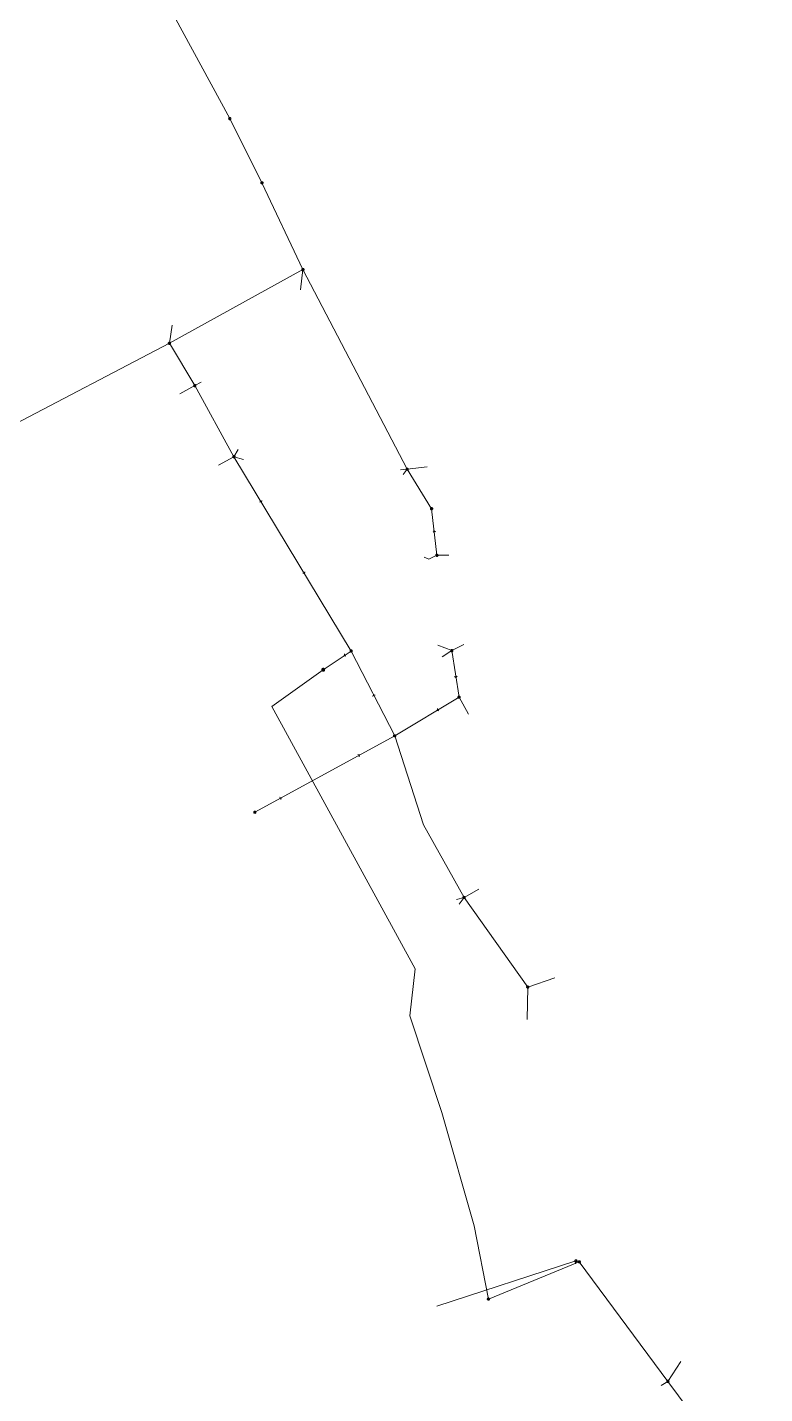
# Model space of a CAD drawing. Header units: metres. Extents: x 25504150 to 25508618, y 6694193 to 6702753.
# Drawn here: x 25505478 to 25505777, y 6700633 to 6701189 of the extents above; entities that cross this region are included whole.
import ezdxf

# ---------------------------------------------------------------- set-up
doc = ezdxf.new("R2010")
doc.units = ezdxf.units.M
for name, pattern in [('Paineviemariputket', [0]), ('Paineviemarivarusteet', [0]), ('Psewer_node', [0]), ('Sewer_node', [0]), ('Viemariputket', [0]), ('Viemarivarusteet', [0])]:
    doc.linetypes.add(name, pattern=pattern)
for name, color, linetype, lineweight in [('Paineviemariputket', 7, 'Paineviemariputket', 0), ('Paineviemarivarusteet', 7, 'Paineviemarivarusteet', 0), ('Psewer_node', 7, 'Psewer_node', 0), ('Sewer_node', 7, 'Sewer_node', 0), ('Viemariputket', 7, 'Viemariputket', 0), ('Viemarivarusteet', 7, 'Viemarivarusteet', 0)]:
    doc.layers.add(name, color=color, linetype=linetype, lineweight=lineweight)

msp = doc.modelspace()

# ---------------------------------------------------------------- linework, layer by layer
at = {"layer": 'Paineviemariputket', "color": 1, "linetype": 'Continuous', "lineweight": 15}
msp.add_polyline3d([(25505664.95, 6700671.97, 0), (25505659.14, 6700701.79, 0), (25505646, 6700747.79, 0), (25505632.97, 6700787.22, 0), (25505635.21, 6700806.22, 0), (25505576.88, 6700912.94, 0), (25505597.82, 6700927.91, -49.64)], dxfattribs=at)
at = {"layer": 'Paineviemarivarusteet', "color": 32, "true_color": 0xb46600}
msp.add_point((25505597.82, 6700927.91), dxfattribs=at)
at = {"layer": 'Psewer_node', "color": 14, "linetype": 'Continuous', "true_color": 0xa60000}
for p, q in [((25505597.26, 6700927.73), (25505597.94, 6700928.49)), ((25505597.94, 6700928.49), (25505598.26, 6700927.52)), ((25505598.26, 6700927.52), (25505597.26, 6700927.73))]:
    msp.add_line(p, q, dxfattribs=at)
at = {"layer": 'Psewer_node', "color": 14, "linetype": 'Continuous', "true_color": 0xa60000, "flags": 128}
msp.add_lwpolyline([(25505598.41, 6700927.91), (25505598.4, 6700928), (25505598.38, 6700928.09), (25505598.35, 6700928.18), (25505598.3, 6700928.26), (25505598.24, 6700928.33), (25505598.17, 6700928.39), (25505598.09, 6700928.44), (25505598, 6700928.47), (25505597.91, 6700928.49), (25505597.82, 6700928.5), (25505597.73, 6700928.49), (25505597.64, 6700928.47), (25505597.55, 6700928.44), (25505597.47, 6700928.39), (25505597.4, 6700928.33), (25505597.34, 6700928.26), (25505597.29, 6700928.18), (25505597.26, 6700928.09), (25505597.24, 6700928), (25505597.23, 6700927.91), (25505597.24, 6700927.82), (25505597.26, 6700927.73), (25505597.29, 6700927.64), (25505597.34, 6700927.56), (25505597.4, 6700927.49), (25505597.47, 6700927.43), (25505597.55, 6700927.38), (25505597.64, 6700927.35), (25505597.73, 6700927.33), (25505597.82, 6700927.32), (25505597.91, 6700927.33), (25505598, 6700927.35), (25505598.09, 6700927.38), (25505598.17, 6700927.43), (25505598.24, 6700927.49), (25505598.3, 6700927.56), (25505598.35, 6700927.64), (25505598.38, 6700927.73), (25505598.4, 6700927.82)], close=True, dxfattribs=at)
at = {"layer": 'Sewer_node', "color": 46, "linetype": 'Continuous', "true_color": 0x7f5f00, "flags": 128}
for points in [[(25505560.32, 6701152.06), (25505560.31, 6701152.13), (25505560.3, 6701152.21), (25505560.27, 6701152.27), (25505560.23, 6701152.34), (25505560.18, 6701152.39), (25505560.13, 6701152.44), (25505560.06, 6701152.48), (25505560, 6701152.51), (25505559.92, 6701152.52), (25505559.85, 6701152.53), (25505559.78, 6701152.52), (25505559.7, 6701152.51), (25505559.64, 6701152.48), (25505559.57, 6701152.44), (25505559.52, 6701152.39), (25505559.47, 6701152.34), (25505559.43, 6701152.27), (25505559.4, 6701152.21), (25505559.39, 6701152.13), (25505559.38, 6701152.06), (25505559.39, 6701151.99), (25505559.4, 6701151.91), (25505559.43, 6701151.85), (25505559.47, 6701151.78), (25505559.52, 6701151.73), (25505559.57, 6701151.68), (25505559.64, 6701151.64), (25505559.7, 6701151.61), (25505559.78, 6701151.6), (25505559.85, 6701151.59), (25505559.92, 6701151.6), (25505560, 6701151.61), (25505560.06, 6701151.64), (25505560.13, 6701151.68), (25505560.18, 6701151.73), (25505560.23, 6701151.78), (25505560.27, 6701151.85), (25505560.3, 6701151.91), (25505560.31, 6701151.99)], [(25505665.41, 6700671.97), (25505665.4, 6700672.04), (25505665.39, 6700672.11), (25505665.36, 6700672.18), (25505665.32, 6700672.24), (25505665.28, 6700672.3), (25505665.22, 6700672.34), (25505665.16, 6700672.38), (25505665.09, 6700672.41), (25505665.02, 6700672.42), (25505664.95, 6700672.43), (25505664.88, 6700672.42), (25505664.81, 6700672.41), (25505664.74, 6700672.38), (25505664.68, 6700672.34), (25505664.62, 6700672.3), (25505664.58, 6700672.24), (25505664.54, 6700672.18), (25505664.51, 6700672.11), (25505664.5, 6700672.04), (25505664.49, 6700671.97), (25505664.5, 6700671.9), (25505664.51, 6700671.83), (25505664.54, 6700671.76), (25505664.58, 6700671.7), (25505664.62, 6700671.64), (25505664.68, 6700671.6), (25505664.74, 6700671.56), (25505664.81, 6700671.53), (25505664.88, 6700671.52), (25505664.95, 6700671.51), (25505665.02, 6700671.52), (25505665.09, 6700671.53), (25505665.16, 6700671.56), (25505665.22, 6700671.6), (25505665.28, 6700671.64), (25505665.32, 6700671.7), (25505665.36, 6700671.76), (25505665.39, 6700671.83), (25505665.4, 6700671.9)]]:
    msp.add_lwpolyline(points, close=True, dxfattribs=at)
for points, elevation in [([(25505573.39, 6701125.94), (25505573.38, 6701126.01), (25505573.37, 6701126.08), (25505573.34, 6701126.15), (25505573.3, 6701126.21), (25505573.26, 6701126.27), (25505573.2, 6701126.31), (25505573.14, 6701126.35), (25505573.07, 6701126.38), (25505573, 6701126.39), (25505572.93, 6701126.4), (25505572.86, 6701126.39), (25505572.79, 6701126.38), (25505572.72, 6701126.35), (25505572.66, 6701126.31), (25505572.6, 6701126.27), (25505572.56, 6701126.21), (25505572.52, 6701126.15), (25505572.49, 6701126.08), (25505572.48, 6701126.01), (25505572.47, 6701125.94), (25505572.48, 6701125.87), (25505572.49, 6701125.8), (25505572.52, 6701125.73), (25505572.56, 6701125.67), (25505572.6, 6701125.61), (25505572.66, 6701125.57), (25505572.72, 6701125.53), (25505572.79, 6701125.5), (25505572.86, 6701125.49), (25505572.93, 6701125.48), (25505573, 6701125.49), (25505573.07, 6701125.5), (25505573.14, 6701125.53), (25505573.2, 6701125.57), (25505573.26, 6701125.61), (25505573.3, 6701125.67), (25505573.34, 6701125.73), (25505573.37, 6701125.8), (25505573.38, 6701125.87)], 48.14), ([(25505590.04, 6701090.66), (25505590.03, 6701090.73), (25505590.02, 6701090.81), (25505589.99, 6701090.87), (25505589.95, 6701090.94), (25505589.9, 6701090.99), (25505589.85, 6701091.04), (25505589.78, 6701091.08), (25505589.72, 6701091.11), (25505589.64, 6701091.12), (25505589.57, 6701091.13), (25505589.5, 6701091.12), (25505589.42, 6701091.11), (25505589.36, 6701091.08), (25505589.29, 6701091.04), (25505589.24, 6701090.99), (25505589.19, 6701090.94), (25505589.15, 6701090.87), (25505589.12, 6701090.81), (25505589.11, 6701090.73), (25505589.1, 6701090.66), (25505589.11, 6701090.59), (25505589.12, 6701090.51), (25505589.15, 6701090.45), (25505589.19, 6701090.38), (25505589.24, 6701090.33), (25505589.29, 6701090.28), (25505589.36, 6701090.24), (25505589.42, 6701090.21), (25505589.5, 6701090.2), (25505589.57, 6701090.19), (25505589.64, 6701090.2), (25505589.72, 6701090.21), (25505589.78, 6701090.24), (25505589.85, 6701090.28), (25505589.9, 6701090.33), (25505589.95, 6701090.38), (25505589.99, 6701090.45), (25505590.02, 6701090.51), (25505590.03, 6701090.59)], 48.08), ([(25505535.76, 6701060.66), (25505535.75, 6701060.73), (25505535.74, 6701060.8), (25505535.71, 6701060.87), (25505535.67, 6701060.93), (25505535.63, 6701060.99), (25505535.57, 6701061.03), (25505535.51, 6701061.07), (25505535.44, 6701061.1), (25505535.37, 6701061.11), (25505535.3, 6701061.12), (25505535.23, 6701061.11), (25505535.16, 6701061.1), (25505535.09, 6701061.07), (25505535.03, 6701061.03), (25505534.97, 6701060.99), (25505534.93, 6701060.93), (25505534.89, 6701060.87), (25505534.86, 6701060.8), (25505534.85, 6701060.73), (25505534.84, 6701060.66), (25505534.85, 6701060.59), (25505534.86, 6701060.52), (25505534.89, 6701060.45), (25505534.93, 6701060.39), (25505534.97, 6701060.33), (25505535.03, 6701060.29), (25505535.09, 6701060.25), (25505535.16, 6701060.22), (25505535.23, 6701060.21), (25505535.3, 6701060.2), (25505535.37, 6701060.21), (25505535.44, 6701060.22), (25505535.51, 6701060.25), (25505535.57, 6701060.29), (25505535.63, 6701060.33), (25505535.67, 6701060.39), (25505535.71, 6701060.45), (25505535.74, 6701060.52), (25505535.75, 6701060.59)], 48.4), ([(25505546.08, 6701043.45), (25505546.07, 6701043.52), (25505546.06, 6701043.59), (25505546.03, 6701043.66), (25505545.99, 6701043.72), (25505545.95, 6701043.78), (25505545.89, 6701043.82), (25505545.83, 6701043.86), (25505545.76, 6701043.89), (25505545.69, 6701043.9), (25505545.62, 6701043.91), (25505545.55, 6701043.9), (25505545.48, 6701043.89), (25505545.41, 6701043.86), (25505545.35, 6701043.82), (25505545.29, 6701043.78), (25505545.25, 6701043.72), (25505545.21, 6701043.66), (25505545.18, 6701043.59), (25505545.17, 6701043.52), (25505545.16, 6701043.45), (25505545.17, 6701043.38), (25505545.18, 6701043.31), (25505545.21, 6701043.24), (25505545.25, 6701043.18), (25505545.29, 6701043.12), (25505545.35, 6701043.08), (25505545.41, 6701043.04), (25505545.48, 6701043.01), (25505545.55, 6701043), (25505545.62, 6701042.99), (25505545.69, 6701043), (25505545.76, 6701043.01), (25505545.83, 6701043.04), (25505545.89, 6701043.08), (25505545.95, 6701043.12), (25505545.99, 6701043.18), (25505546.03, 6701043.24), (25505546.06, 6701043.31), (25505546.07, 6701043.38)], 48.44), ([(25505562.01, 6701014.56), (25505562, 6701014.63), (25505561.99, 6701014.7), (25505561.96, 6701014.77), (25505561.92, 6701014.83), (25505561.88, 6701014.89), (25505561.82, 6701014.93), (25505561.76, 6701014.97), (25505561.69, 6701015), (25505561.62, 6701015.01), (25505561.55, 6701015.02), (25505561.48, 6701015.01), (25505561.41, 6701015), (25505561.34, 6701014.97), (25505561.28, 6701014.93), (25505561.22, 6701014.89), (25505561.18, 6701014.83), (25505561.14, 6701014.77), (25505561.11, 6701014.7), (25505561.1, 6701014.63), (25505561.09, 6701014.56), (25505561.1, 6701014.49), (25505561.11, 6701014.42), (25505561.14, 6701014.35), (25505561.18, 6701014.29), (25505561.22, 6701014.23), (25505561.28, 6701014.19), (25505561.34, 6701014.15), (25505561.41, 6701014.12), (25505561.48, 6701014.11), (25505561.55, 6701014.1), (25505561.62, 6701014.11), (25505561.69, 6701014.12), (25505561.76, 6701014.15), (25505561.82, 6701014.19), (25505561.88, 6701014.23), (25505561.92, 6701014.29), (25505561.96, 6701014.35), (25505561.99, 6701014.42), (25505562, 6701014.49)], 48.55), ([(25505632.39, 6701009.47), (25505632.38, 6701009.54), (25505632.37, 6701009.61), (25505632.34, 6701009.68), (25505632.3, 6701009.74), (25505632.26, 6701009.8), (25505632.2, 6701009.84), (25505632.14, 6701009.88), (25505632.07, 6701009.91), (25505632, 6701009.92), (25505631.93, 6701009.93), (25505631.86, 6701009.92), (25505631.79, 6701009.91), (25505631.72, 6701009.88), (25505631.66, 6701009.84), (25505631.6, 6701009.8), (25505631.56, 6701009.74), (25505631.52, 6701009.68), (25505631.49, 6701009.61), (25505631.48, 6701009.54), (25505631.47, 6701009.47), (25505631.48, 6701009.4), (25505631.49, 6701009.33), (25505631.52, 6701009.26), (25505631.56, 6701009.2), (25505631.6, 6701009.14), (25505631.66, 6701009.1), (25505631.72, 6701009.06), (25505631.79, 6701009.03), (25505631.86, 6701009.02), (25505631.93, 6701009.01), (25505632, 6701009.02), (25505632.07, 6701009.03), (25505632.14, 6701009.06), (25505632.2, 6701009.1), (25505632.26, 6701009.14), (25505632.3, 6701009.2), (25505632.34, 6701009.26), (25505632.37, 6701009.33), (25505632.38, 6701009.4)], 48.53), ([(25505642.32, 6700993.39), (25505642.31, 6700993.46), (25505642.3, 6700993.53), (25505642.27, 6700993.6), (25505642.23, 6700993.66), (25505642.19, 6700993.72), (25505642.13, 6700993.76), (25505642.07, 6700993.8), (25505642, 6700993.83), (25505641.93, 6700993.84), (25505641.86, 6700993.85), (25505641.79, 6700993.84), (25505641.72, 6700993.83), (25505641.65, 6700993.8), (25505641.59, 6700993.76), (25505641.53, 6700993.72), (25505641.49, 6700993.66), (25505641.45, 6700993.6), (25505641.42, 6700993.53), (25505641.41, 6700993.46), (25505641.4, 6700993.39), (25505641.41, 6700993.32), (25505641.42, 6700993.25), (25505641.45, 6700993.18), (25505641.49, 6700993.12), (25505641.53, 6700993.06), (25505641.59, 6700993.02), (25505641.65, 6700992.98), (25505641.72, 6700992.95), (25505641.79, 6700992.94), (25505641.86, 6700992.93), (25505641.93, 6700992.94), (25505642, 6700992.95), (25505642.07, 6700992.98), (25505642.13, 6700993.02), (25505642.19, 6700993.06), (25505642.23, 6700993.12), (25505642.27, 6700993.18), (25505642.3, 6700993.25), (25505642.31, 6700993.32)], 46.92), ([(25505644.51, 6700974.45), (25505644.5, 6700974.52), (25505644.49, 6700974.59), (25505644.46, 6700974.66), (25505644.42, 6700974.72), (25505644.38, 6700974.78), (25505644.32, 6700974.82), (25505644.26, 6700974.86), (25505644.19, 6700974.89), (25505644.12, 6700974.9), (25505644.05, 6700974.91), (25505643.98, 6700974.9), (25505643.91, 6700974.89), (25505643.84, 6700974.86), (25505643.78, 6700974.82), (25505643.72, 6700974.78), (25505643.68, 6700974.72), (25505643.64, 6700974.66), (25505643.61, 6700974.59), (25505643.6, 6700974.52), (25505643.59, 6700974.45), (25505643.6, 6700974.38), (25505643.61, 6700974.31), (25505643.64, 6700974.24), (25505643.68, 6700974.18), (25505643.72, 6700974.12), (25505643.78, 6700974.08), (25505643.84, 6700974.04), (25505643.91, 6700974.01), (25505643.98, 6700974), (25505644.05, 6700973.99), (25505644.12, 6700974), (25505644.19, 6700974.01), (25505644.26, 6700974.04), (25505644.32, 6700974.08), (25505644.38, 6700974.12), (25505644.42, 6700974.18), (25505644.46, 6700974.24), (25505644.49, 6700974.31), (25505644.5, 6700974.38)], 48.97), ([(25505609.64, 6700935.52), (25505609.63, 6700935.59), (25505609.62, 6700935.66), (25505609.59, 6700935.73), (25505609.55, 6700935.79), (25505609.51, 6700935.85), (25505609.45, 6700935.89), (25505609.39, 6700935.93), (25505609.32, 6700935.96), (25505609.25, 6700935.97), (25505609.18, 6700935.98), (25505609.11, 6700935.97), (25505609.04, 6700935.96), (25505608.97, 6700935.93), (25505608.91, 6700935.89), (25505608.85, 6700935.85), (25505608.81, 6700935.79), (25505608.77, 6700935.73), (25505608.74, 6700935.66), (25505608.73, 6700935.59), (25505608.72, 6700935.52), (25505608.73, 6700935.45), (25505608.74, 6700935.38), (25505608.77, 6700935.31), (25505608.81, 6700935.25), (25505608.85, 6700935.19), (25505608.91, 6700935.15), (25505608.97, 6700935.11), (25505609.04, 6700935.08), (25505609.11, 6700935.07), (25505609.18, 6700935.06), (25505609.25, 6700935.07), (25505609.32, 6700935.08), (25505609.39, 6700935.11), (25505609.45, 6700935.15), (25505609.51, 6700935.19), (25505609.55, 6700935.25), (25505609.59, 6700935.31), (25505609.62, 6700935.38), (25505609.63, 6700935.45)], 48.85), ([(25505650.53, 6700935.68), (25505650.52, 6700935.75), (25505650.51, 6700935.82), (25505650.48, 6700935.89), (25505650.44, 6700935.95), (25505650.4, 6700936.01), (25505650.34, 6700936.05), (25505650.28, 6700936.09), (25505650.21, 6700936.12), (25505650.14, 6700936.13), (25505650.07, 6700936.14), (25505650, 6700936.13), (25505649.93, 6700936.12), (25505649.86, 6700936.09), (25505649.8, 6700936.05), (25505649.74, 6700936.01), (25505649.7, 6700935.95), (25505649.66, 6700935.89), (25505649.63, 6700935.82), (25505649.62, 6700935.75), (25505649.61, 6700935.68), (25505649.62, 6700935.61), (25505649.63, 6700935.54), (25505649.66, 6700935.47), (25505649.7, 6700935.41), (25505649.74, 6700935.35), (25505649.8, 6700935.31), (25505649.86, 6700935.27), (25505649.93, 6700935.24), (25505650, 6700935.23), (25505650.07, 6700935.22), (25505650.14, 6700935.23), (25505650.21, 6700935.24), (25505650.28, 6700935.27), (25505650.34, 6700935.31), (25505650.4, 6700935.35), (25505650.44, 6700935.41), (25505650.48, 6700935.47), (25505650.51, 6700935.54), (25505650.52, 6700935.61)], 49.4), ([(25505653.46, 6700916.75), (25505653.45, 6700916.82), (25505653.44, 6700916.89), (25505653.41, 6700916.96), (25505653.37, 6700917.02), (25505653.33, 6700917.08), (25505653.27, 6700917.12), (25505653.21, 6700917.16), (25505653.14, 6700917.19), (25505653.07, 6700917.2), (25505653, 6700917.21), (25505652.93, 6700917.2), (25505652.86, 6700917.19), (25505652.79, 6700917.16), (25505652.73, 6700917.12), (25505652.67, 6700917.08), (25505652.63, 6700917.02), (25505652.59, 6700916.96), (25505652.56, 6700916.89), (25505652.55, 6700916.82), (25505652.54, 6700916.75), (25505652.55, 6700916.68), (25505652.56, 6700916.61), (25505652.59, 6700916.54), (25505652.63, 6700916.48), (25505652.67, 6700916.42), (25505652.73, 6700916.38), (25505652.79, 6700916.34), (25505652.86, 6700916.31), (25505652.93, 6700916.3), (25505653, 6700916.29), (25505653.07, 6700916.3), (25505653.14, 6700916.31), (25505653.21, 6700916.34), (25505653.27, 6700916.38), (25505653.33, 6700916.42), (25505653.37, 6700916.48), (25505653.41, 6700916.54), (25505653.44, 6700916.61), (25505653.45, 6700916.68)], 49.2), ([(25505627.32, 6700901.03), (25505627.31, 6700901.1), (25505627.3, 6700901.17), (25505627.27, 6700901.24), (25505627.23, 6700901.3), (25505627.19, 6700901.36), (25505627.13, 6700901.4), (25505627.07, 6700901.44), (25505627, 6700901.47), (25505626.93, 6700901.48), (25505626.86, 6700901.49), (25505626.79, 6700901.48), (25505626.72, 6700901.47), (25505626.65, 6700901.44), (25505626.59, 6700901.4), (25505626.53, 6700901.36), (25505626.49, 6700901.3), (25505626.45, 6700901.24), (25505626.42, 6700901.17), (25505626.41, 6700901.1), (25505626.4, 6700901.03), (25505626.41, 6700900.96), (25505626.42, 6700900.89), (25505626.45, 6700900.82), (25505626.49, 6700900.76), (25505626.53, 6700900.7), (25505626.59, 6700900.66), (25505626.65, 6700900.62), (25505626.72, 6700900.59), (25505626.79, 6700900.58), (25505626.86, 6700900.57), (25505626.93, 6700900.58), (25505627, 6700900.59), (25505627.07, 6700900.62), (25505627.13, 6700900.66), (25505627.19, 6700900.7), (25505627.23, 6700900.76), (25505627.27, 6700900.82), (25505627.3, 6700900.89), (25505627.31, 6700900.96)], 48.96), ([(25505570.49, 6700869.97), (25505570.48, 6700870.04), (25505570.47, 6700870.11), (25505570.44, 6700870.18), (25505570.4, 6700870.24), (25505570.36, 6700870.3), (25505570.3, 6700870.34), (25505570.24, 6700870.38), (25505570.17, 6700870.41), (25505570.1, 6700870.42), (25505570.03, 6700870.43), (25505569.96, 6700870.42), (25505569.89, 6700870.41), (25505569.82, 6700870.38), (25505569.76, 6700870.34), (25505569.7, 6700870.3), (25505569.66, 6700870.24), (25505569.62, 6700870.18), (25505569.59, 6700870.11), (25505569.58, 6700870.04), (25505569.57, 6700869.97), (25505569.58, 6700869.9), (25505569.59, 6700869.83), (25505569.62, 6700869.76), (25505569.66, 6700869.7), (25505569.7, 6700869.64), (25505569.76, 6700869.6), (25505569.82, 6700869.56), (25505569.89, 6700869.53), (25505569.96, 6700869.52), (25505570.03, 6700869.51), (25505570.1, 6700869.52), (25505570.17, 6700869.53), (25505570.24, 6700869.56), (25505570.3, 6700869.6), (25505570.36, 6700869.64), (25505570.4, 6700869.7), (25505570.44, 6700869.76), (25505570.47, 6700869.83), (25505570.48, 6700869.9)], 50.2), ([(25505655.52, 6700835.3), (25505655.51, 6700835.37), (25505655.5, 6700835.44), (25505655.47, 6700835.51), (25505655.43, 6700835.57), (25505655.39, 6700835.63), (25505655.33, 6700835.67), (25505655.27, 6700835.71), (25505655.2, 6700835.74), (25505655.13, 6700835.75), (25505655.06, 6700835.76), (25505654.99, 6700835.75), (25505654.92, 6700835.74), (25505654.85, 6700835.71), (25505654.79, 6700835.67), (25505654.73, 6700835.63), (25505654.69, 6700835.57), (25505654.65, 6700835.51), (25505654.62, 6700835.44), (25505654.61, 6700835.37), (25505654.6, 6700835.3), (25505654.61, 6700835.23), (25505654.62, 6700835.16), (25505654.65, 6700835.09), (25505654.69, 6700835.03), (25505654.73, 6700834.97), (25505654.79, 6700834.93), (25505654.85, 6700834.89), (25505654.92, 6700834.86), (25505654.99, 6700834.85), (25505655.06, 6700834.84), (25505655.13, 6700834.85), (25505655.2, 6700834.86), (25505655.27, 6700834.89), (25505655.33, 6700834.93), (25505655.39, 6700834.97), (25505655.43, 6700835.03), (25505655.47, 6700835.09), (25505655.5, 6700835.16), (25505655.51, 6700835.23)], 49.56), ([(25505681.39, 6700798.86), (25505681.38, 6700798.93), (25505681.37, 6700799), (25505681.34, 6700799.07), (25505681.3, 6700799.13), (25505681.26, 6700799.19), (25505681.2, 6700799.23), (25505681.14, 6700799.27), (25505681.07, 6700799.3), (25505681, 6700799.31), (25505680.93, 6700799.32), (25505680.86, 6700799.31), (25505680.79, 6700799.3), (25505680.72, 6700799.27), (25505680.66, 6700799.23), (25505680.6, 6700799.19), (25505680.56, 6700799.13), (25505680.52, 6700799.07), (25505680.49, 6700799), (25505680.48, 6700798.93), (25505680.47, 6700798.86), (25505680.48, 6700798.79), (25505680.49, 6700798.72), (25505680.52, 6700798.65), (25505680.56, 6700798.59), (25505680.6, 6700798.53), (25505680.66, 6700798.49), (25505680.72, 6700798.45), (25505680.79, 6700798.42), (25505680.86, 6700798.41), (25505680.93, 6700798.4), (25505681, 6700798.41), (25505681.07, 6700798.42), (25505681.14, 6700798.45), (25505681.2, 6700798.49), (25505681.26, 6700798.53), (25505681.3, 6700798.59), (25505681.34, 6700798.65), (25505681.37, 6700798.72), (25505681.38, 6700798.79)], 51.19), ([(25505700.98, 6700687.51), (25505700.97, 6700687.58), (25505700.96, 6700687.66), (25505700.93, 6700687.72), (25505700.89, 6700687.79), (25505700.84, 6700687.84), (25505700.79, 6700687.89), (25505700.72, 6700687.93), (25505700.66, 6700687.96), (25505700.58, 6700687.97), (25505700.51, 6700687.98), (25505700.44, 6700687.97), (25505700.36, 6700687.96), (25505700.3, 6700687.93), (25505700.23, 6700687.89), (25505700.18, 6700687.84), (25505700.13, 6700687.79), (25505700.09, 6700687.72), (25505700.06, 6700687.66), (25505700.05, 6700687.58), (25505700.04, 6700687.51), (25505700.05, 6700687.44), (25505700.06, 6700687.36), (25505700.09, 6700687.3), (25505700.13, 6700687.23), (25505700.18, 6700687.18), (25505700.23, 6700687.13), (25505700.3, 6700687.09), (25505700.36, 6700687.06), (25505700.44, 6700687.05), (25505700.51, 6700687.04), (25505700.58, 6700687.05), (25505700.66, 6700687.06), (25505700.72, 6700687.09), (25505700.79, 6700687.13), (25505700.84, 6700687.18), (25505700.89, 6700687.23), (25505700.93, 6700687.3), (25505700.96, 6700687.36), (25505700.97, 6700687.44)], 53.76), ([(25505702.35, 6700687.1), (25505702.34, 6700687.17), (25505702.33, 6700687.25), (25505702.3, 6700687.31), (25505702.26, 6700687.38), (25505702.21, 6700687.43), (25505702.16, 6700687.48), (25505702.09, 6700687.52), (25505702.03, 6700687.55), (25505701.95, 6700687.56), (25505701.88, 6700687.57), (25505701.81, 6700687.56), (25505701.73, 6700687.55), (25505701.67, 6700687.52), (25505701.6, 6700687.48), (25505701.55, 6700687.43), (25505701.5, 6700687.38), (25505701.46, 6700687.31), (25505701.43, 6700687.25), (25505701.42, 6700687.17), (25505701.41, 6700687.1), (25505701.42, 6700687.03), (25505701.43, 6700686.95), (25505701.46, 6700686.89), (25505701.5, 6700686.82), (25505701.55, 6700686.77), (25505701.6, 6700686.72), (25505701.67, 6700686.68), (25505701.73, 6700686.65), (25505701.81, 6700686.64), (25505701.88, 6700686.63), (25505701.95, 6700686.64), (25505702.03, 6700686.65), (25505702.09, 6700686.68), (25505702.16, 6700686.72), (25505702.21, 6700686.77), (25505702.26, 6700686.82), (25505702.3, 6700686.89), (25505702.33, 6700686.95), (25505702.34, 6700687.03)], 53.75), ([(25505738.34, 6700638.5), (25505738.33, 6700638.57), (25505738.32, 6700638.64), (25505738.29, 6700638.71), (25505738.25, 6700638.77), (25505738.21, 6700638.83), (25505738.15, 6700638.87), (25505738.09, 6700638.91), (25505738.02, 6700638.94), (25505737.95, 6700638.95), (25505737.88, 6700638.96), (25505737.81, 6700638.95), (25505737.74, 6700638.94), (25505737.67, 6700638.91), (25505737.61, 6700638.87), (25505737.55, 6700638.83), (25505737.51, 6700638.77), (25505737.47, 6700638.71), (25505737.44, 6700638.64), (25505737.43, 6700638.57), (25505737.42, 6700638.5), (25505737.43, 6700638.43), (25505737.44, 6700638.36), (25505737.47, 6700638.29), (25505737.51, 6700638.23), (25505737.55, 6700638.17), (25505737.61, 6700638.13), (25505737.67, 6700638.09), (25505737.74, 6700638.06), (25505737.81, 6700638.05), (25505737.88, 6700638.04), (25505737.95, 6700638.05), (25505738.02, 6700638.06), (25505738.09, 6700638.09), (25505738.15, 6700638.13), (25505738.21, 6700638.17), (25505738.25, 6700638.23), (25505738.29, 6700638.29), (25505738.32, 6700638.36), (25505738.33, 6700638.43)], 52.72)]:
    msp.add_lwpolyline(points, close=True, dxfattribs=dict(at, elevation=elevation))
for points in [[(25505571.96, 6700996.24), (25505572.69, 6700996.07), (25505572.87, 6700996.79)], [(25505643.48, 6700983.99), (25505642.89, 6700984.45), (25505642.43, 6700983.87)], [(25505589.48, 6700967.17), (25505590.21, 6700967), (25505590.39, 6700967.72)], [(25505606.48, 6700934.36), (25505606.35, 6700933.62), (25505607.07, 6700933.48)], [(25505651.16, 6700925.16), (25505651.77, 6700924.72), (25505652.2, 6700925.32)], [(25505618.99, 6700917.57), (25505618.27, 6700917.79), (25505618.04, 6700917.09)], [(25505644.25, 6700912.11), (25505644.07, 6700911.38), (25505644.79, 6700911.2)], [(25505612.41, 6700892.52), (25505612.61, 6700893.24), (25505611.9, 6700893.45)], [(25505580.54, 6700875.1), (25505580.74, 6700875.83), (25505580.03, 6700876.03)]]:
    msp.add_lwpolyline(points, dxfattribs=at)
at = {"layer": 'Viemariputket', "color": 1, "linetype": 'Continuous', "lineweight": 15}
for p, q in [((25505559.85, 6701152.06), (25505537.15, 6701193.98, 46.94)), ((25505572.93, 6701125.94), (25505559.85, 6701152.06)), ((25505589.57, 6701090.66), (25505572.93, 6701125.94)), ((25505535.3, 6701060.66), (25505589.57, 6701090.66)), ((25505589.57, 6701090.66), (25505588.62, 6701082.41)), ((25505589.57, 6701090.66, 46.26), (25505631.93, 6701009.47, 46.68)), ((25505535.3, 6701060.66), (25505536.49, 6701068.04)), ((25505535.3, 6701060.66), (25505469.7, 6701026.36)), ((25505545.62, 6701043.45), (25505535.3, 6701060.66)), ((25505545.62, 6701043.45), (25505539.48, 6701040.1)), ((25505545.62, 6701043.45), (25505548.25, 6701044.9)), ((25505561.55, 6701014.56), (25505545.62, 6701043.45)), ((25505561.55, 6701014.56), (25505563.22, 6701017.54)), ((25505561.55, 6701014.56), (25505555.32, 6701011.15)), ((25505561.55, 6701014.56), (25505565.45, 6701013.46)), ((25505609.18, 6700935.52), (25505561.55, 6701014.56)), ((25505631.93, 6701009.47, 46.78), (25505629.24, 6701009.27, 46.76)), ((25505631.93, 6701009.47, 46.77), (25505630.34, 6701007.33, 46.76)), ((25505631.93, 6701009.47, 46.74), (25505640.06, 6701010.42, 46.82)), ((25505631.93, 6701009.47, 46.7), (25505641.86, 6700993.39, 46.92)), ((25505641.86, 6700993.39), (25505644.05, 6700974.45)), ((25505644.05, 6700974.45), (25505648.9, 6700974.46)), ((25505609.18, 6700935.52), (25505597.82, 6700927.91, -49.64)), ((25505609.18, 6700935.52), (25505626.86, 6700901.03)), ((25505650.07, 6700935.68, 47.7), (25505644.34, 6700937.94)), ((25505650.07, 6700935.68, 47.7), (25505646.17, 6700933.13)), ((25505650.07, 6700935.68, 47.64), (25505654.93, 6700938.13, 47.68)), ((25505653, 6700916.75), (25505650.07, 6700935.68, 47.62)), ((25505626.86, 6700901.03), (25505653, 6700916.75)), ((25505653, 6700916.75, 47.58), (25505656.86, 6700909.78, 47.67)), ((25505626.86, 6700901.03), (25505570.03, 6700869.97, 48.23)), ((25505570.03, 6700869.97, 48.25), (25505569.55, 6700869.75)), ((25505655.06, 6700835.3, 47.85), (25505651.97, 6700834.51, 47.85)), ((25505655.06, 6700835.3, 47.87), (25505653, 6700832.63, 47.86)), ((25505655.06, 6700835.3, 47.8), (25505661.07, 6700838.71, 47.84)), ((25505680.93, 6700798.86, 48.92), (25505655.06, 6700835.3, 47.89)), ((25505680.93, 6700798.86), (25505691.99, 6700802.64)), ((25505680.93, 6700798.86), (25505680.75, 6700785.67)), ((25505700.51, 6700687.51), (25505644.05, 6700669.05)), ((25505701.88, 6700687.1), (25505664.95, 6700671.97)), ((25505700.51, 6700687.51), (25505700.38, 6700686.28)), ((25505701.88, 6700687.1, 51.92), (25505700.51, 6700687.51, 0.32)), ((25505737.88, 6700638.5), (25505701.88, 6700687.1)), ((25505737.88, 6700638.5), (25505743.15, 6700646.57)), ((25505737.88, 6700638.5), (25505735.22, 6700636.8)), ((25505777.21, 6700585.43), (25505737.88, 6700638.5))]:
    msp.add_line(p, q, dxfattribs=at)
at = {"layer": 'Viemariputket', "color": 1, "linetype": 'Continuous', "lineweight": 15, "flags": 128}
msp.add_lwpolyline([(25505644.05, 6700974.45), (25505640.79, 6700972.85), (25505638.87, 6700973.67)], dxfattribs=at)
at = {"layer": 'Viemariputket', "color": 1, "linetype": 'Continuous', "lineweight": 15}
msp.add_polyline3d([(25505626.86, 6700901.03, 46.72), (25505638.61, 6700864.9, 0), (25505655.06, 6700835.3, 47.79)], dxfattribs=at)
at = {"layer": 'Viemarivarusteet', "color": 1}
for p in [(25505559.85, 6701152.06), (25505572.93, 6701125.94, 48.14), (25505589.57, 6701090.66, 48.08), (25505535.3, 6701060.66, 48.4), (25505545.62, 6701043.45, 48.44), (25505561.55, 6701014.56, 48.55), (25505631.93, 6701009.47, 48.53), (25505641.86, 6700993.39, 46.92), (25505644.05, 6700974.45, 48.97), (25505609.18, 6700935.52, 48.85), (25505650.07, 6700935.68, 49.4), (25505653, 6700916.75, 49.2), (25505626.86, 6700901.03, 48.96), (25505570.03, 6700869.97, 50.2), (25505655.06, 6700835.3, 49.56), (25505680.93, 6700798.86, 51.19), (25505700.51, 6700687.51, 53.76), (25505701.88, 6700687.1, 53.75), (25505664.95, 6700671.97), (25505737.88, 6700638.5, 52.72)]:
    msp.add_point(p, dxfattribs=at)

doc.saveas('drawing.dxf')
